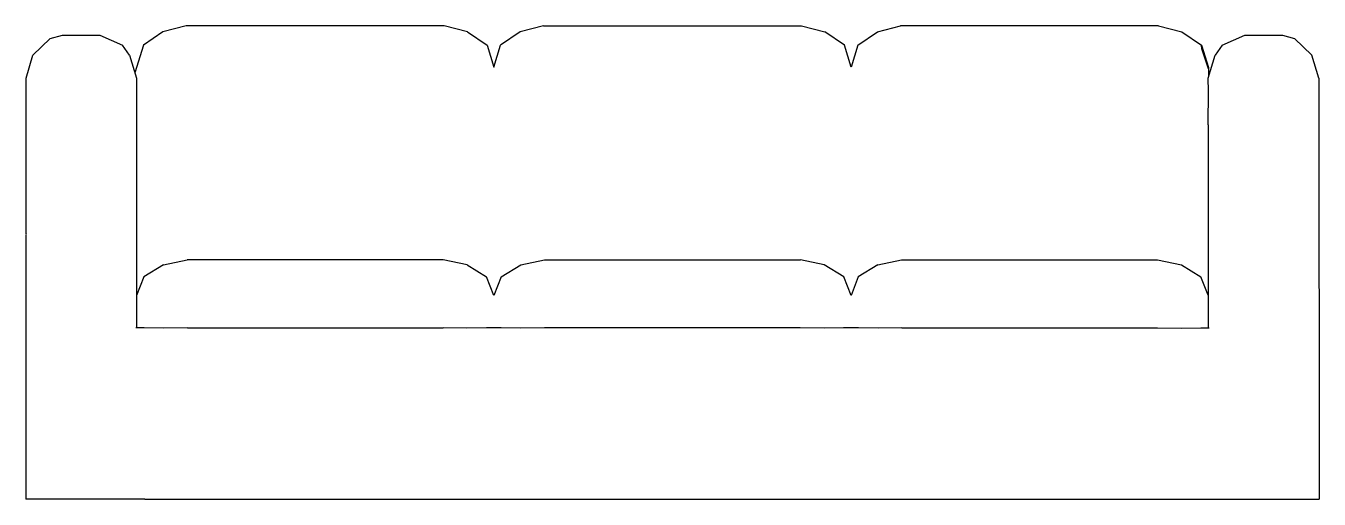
# Model space of a CAD drawing. Extents: x -1.15 to 0.95, y 0 to 0.77.
import ezdxf

# ---------------------------------------------------------------- set-up
doc = ezdxf.new("R2010")
doc.units = 0
doc.layers.get('0').update_dxf_attribs({"linetype": 'CONTINUOUS'})

msp = doc.modelspace()

# ---------------------------------------------------------------- linework, layer by layer
at = {"color": 0, "linetype": 'BYBLOCK'}
for p, q in [((-0.9254, 0.7608), (-0.957, 0.739)), ((-0.8874, 0.7703), (-0.9254, 0.7608)), ((-0.4678, 0.7703), (-0.8874, 0.7703)), ((-0.4298, 0.7608), (-0.4678, 0.7703)), ((-0.4298, 0.7608), (-0.398, 0.739)), ((-0.3443, 0.7608), (-0.3762, 0.739)), ((-0.3066, 0.7703), (-0.3443, 0.7608)), ((-0.3066, 0.7703), (0.113, 0.7703)), ((0.113, 0.7703), (0.151, 0.7608)), ((0.1828, 0.739), (0.151, 0.7608)), ((0.2047, 0.739), (0.2365, 0.7608)), ((0.2365, 0.7608), (0.2742, 0.7703)), ((0.6938, 0.7703), (0.2742, 0.7703)), ((0.6938, 0.7703), (0.7318, 0.7608)), ((0.7318, 0.7608), (0.7636, 0.739)), ((-1.1368, 0.7228), (-1.1085, 0.7497)), ((-1.1085, 0.7497), (-1.0888, 0.7551)), ((-1.0888, 0.7551), (-1.0276, 0.7551)), ((-1.0276, 0.7551), (-0.9909, 0.739)), ((-0.9796, 0.7228), (-0.9909, 0.739)), ((-0.957, 0.739), (-0.9707, 0.6938)), ((-0.398, 0.739), (-0.3872, 0.703)), ((-0.3872, 0.703), (-0.3762, 0.739)), ((0.1936, 0.703), (0.1828, 0.739)), ((0.2047, 0.739), (0.1936, 0.703)), ((0.7642, 0.7331), (0.7636, 0.739)), ((0.7636, 0.739), (0.7747, 0.7026)), ((0.7973, 0.739), (0.786, 0.7228)), ((0.7973, 0.739), (0.834, 0.7551)), ((0.834, 0.7551), (0.8955, 0.7551)), ((0.8955, 0.7551), (0.9149, 0.7497)), ((0.9432, 0.7228), (0.9149, 0.7497)), ((-1.1479, 0.6852), (-1.1368, 0.7228)), ((-0.9796, 0.7228), (-0.968, 0.6852)), ((0.7747, 0.7005), (0.7642, 0.7331)), ((0.7744, 0.6852), (0.786, 0.7228)), ((0.9545, 0.6852), (0.9432, 0.7228)), ((0.7747, 0.7026), (0.7747, 0.6896)), ((-1.1479, 0.4312), (-1.1479, 0.6852)), ((-0.968, 0.6852), (-0.968, 0.2789)), ((0.7747, 0.6639), (0.7744, 0.6852)), ((0.9545, 0.6852), (0.9548, 0)), ((0.7744, 0.6093), (0.7747, 0.6639)), ((0.7744, 0.6093), (0.7744, 0.2789)), ((-1.1481, 0.4304), (-1.1481, 0.0002)), ((-1.1479, 0.4316), (-1.1479, 0.4312)), ((-0.9243, 0.3812), (-0.9562, 0.362)), ((-0.9243, 0.3812), (-0.8858, 0.3895)), ((-0.4694, 0.3895), (-0.8858, 0.3895)), ((-0.4306, 0.3812), (-0.4694, 0.3895)), ((-0.4306, 0.3812), (-0.3991, 0.362)), ((-0.3753, 0.362), (-0.3435, 0.3812)), ((-0.3435, 0.3812), (-0.305, 0.3895)), ((-0.305, 0.3895), (0.1114, 0.3895)), ((0.1502, 0.3812), (0.1114, 0.3895)), ((0.1817, 0.362), (0.1502, 0.3812)), ((0.2373, 0.3812), (0.2055, 0.362)), ((0.2373, 0.3812), (0.2758, 0.3895)), ((0.2758, 0.3895), (0.6922, 0.3895)), ((0.6922, 0.3895), (0.731, 0.3812)), ((0.731, 0.3812), (0.7626, 0.362)), ((-0.9562, 0.362), (-0.968, 0.3315)), ((-0.3872, 0.3317), (-0.3991, 0.362)), ((-0.3753, 0.362), (-0.3872, 0.3317)), ((0.1936, 0.3317), (0.1817, 0.362)), ((0.2055, 0.362), (0.1936, 0.3317)), ((0.7744, 0.3321), (0.7626, 0.362)), ((0.1939, 0.3315), (0.1936, 0.3317)), ((-0.9559, 0.2787), (-0.9694, 0.2789)), ((-0.9241, 0.2785), (-0.9559, 0.2787)), ((-0.8855, 0.2787), (-0.9241, 0.2785)), ((-0.8855, 0.2787), (-0.4697, 0.2787)), ((-0.4309, 0.2785), (-0.4697, 0.2787)), ((-0.3993, 0.2787), (-0.4309, 0.2785)), ((-0.3751, 0.2787), (-0.3993, 0.2787)), ((-0.3433, 0.2785), (-0.3751, 0.2787)), ((-0.3047, 0.2787), (-0.3433, 0.2785)), ((0.1111, 0.2787), (-0.3047, 0.2787)), ((0.1499, 0.2785), (0.1111, 0.2787)), ((0.1815, 0.2787), (0.1499, 0.2785)), ((0.2057, 0.2787), (0.1815, 0.2787)), ((0.2376, 0.2785), (0.2057, 0.2787)), ((0.2761, 0.2787), (0.2376, 0.2785)), ((0.2761, 0.2787), (0.6919, 0.2787)), ((0.6919, 0.2787), (0.7307, 0.2785)), ((0.7307, 0.2785), (0.7623, 0.2787)), ((0.7623, 0.2787), (0.7758, 0.2789)), ((-0.9683, 0.0002), (-1.1481, 0.0002)), ((-0.9548, 0), (-0.9683, 0.0002)), ((-0.9548, 0), (0.9548, 0))]:
    msp.add_line(p, q, dxfattribs=at)

doc.saveas('drawing.dxf')
